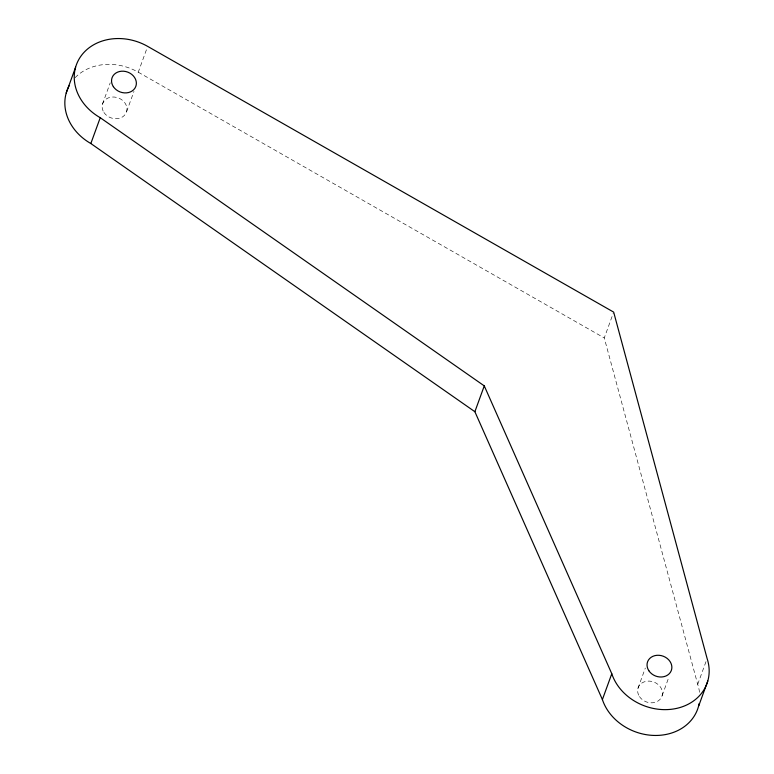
<?xml version="1.0" encoding="UTF-8"?>
<svg xmlns="http://www.w3.org/2000/svg" width="774" height="774" viewBox="0 0 774 774"><rect width="100%" height="100%" fill="white"/><g stroke="black" fill="none" stroke-linecap="round" stroke-linejoin="round"><path stroke-width="0.58" stroke-dasharray="3.87 2.9" d="M102.468 104.151L110.227 82.828M75.107 77.671A50.591 42.473 20 0 1 138.265 72.205L147.254 47.504M126.636 111.572L133.989 91.361M699.493 692.304A50.591 42.473 20 0 0 697.713 684.351L604.271 337.938L613.26 313.238M637.97 688.25L645.322 668.039M662.138 695.662L669.084 676.582M697.713 684.351L706.294 660.783M138.265 72.205L604.271 337.938M639.459 696.561A12.645 10.623 20 0 0 660.977 698.187A12.645 10.623 20 0 0 649.725 681.12A12.645 10.623 20 0 0 639.459 696.561M103.948 112.472A12.645 10.623 20 0 0 125.465 114.088A12.645 10.623 20 0 0 114.223 97.031A12.645 10.623 20 0 0 103.948 112.472"/><path stroke-width="1.16" d="M66.206 93.035L75.61 67.212M707.794 680.965L698.39 706.788A50.591 42.473 20 0 1 651.36 735.3A50.591 42.473 20 0 1 602.395 699.561L474.878 411.71L90.839 143.529L100.233 117.706A50.591 42.473 20 0 1 80.254 57.131A50.591 42.473 20 0 1 147.66 46.382L613.666 312.116L707.117 658.539A50.591 42.473 20 0 1 673.574 708.974A50.591 42.473 20 0 1 611.789 673.738L484.272 385.887L100.233 117.706M474.878 411.71L484.272 385.887M602.395 699.561L611.789 673.738M699.154 703.547A50.591 42.473 20 0 1 698.68 705.724M90.839 143.529A50.591 42.473 20 0 1 69.138 85.817M648.854 670.739A12.645 10.623 20 0 0 670.371 672.364A12.645 10.623 20 0 0 659.129 655.297A12.645 10.623 20 0 0 648.854 670.739M113.352 86.649A12.645 10.623 20 0 0 134.87 88.275A12.645 10.623 20 0 0 123.617 71.208A12.645 10.623 20 0 0 113.352 86.649"/></g></svg>
